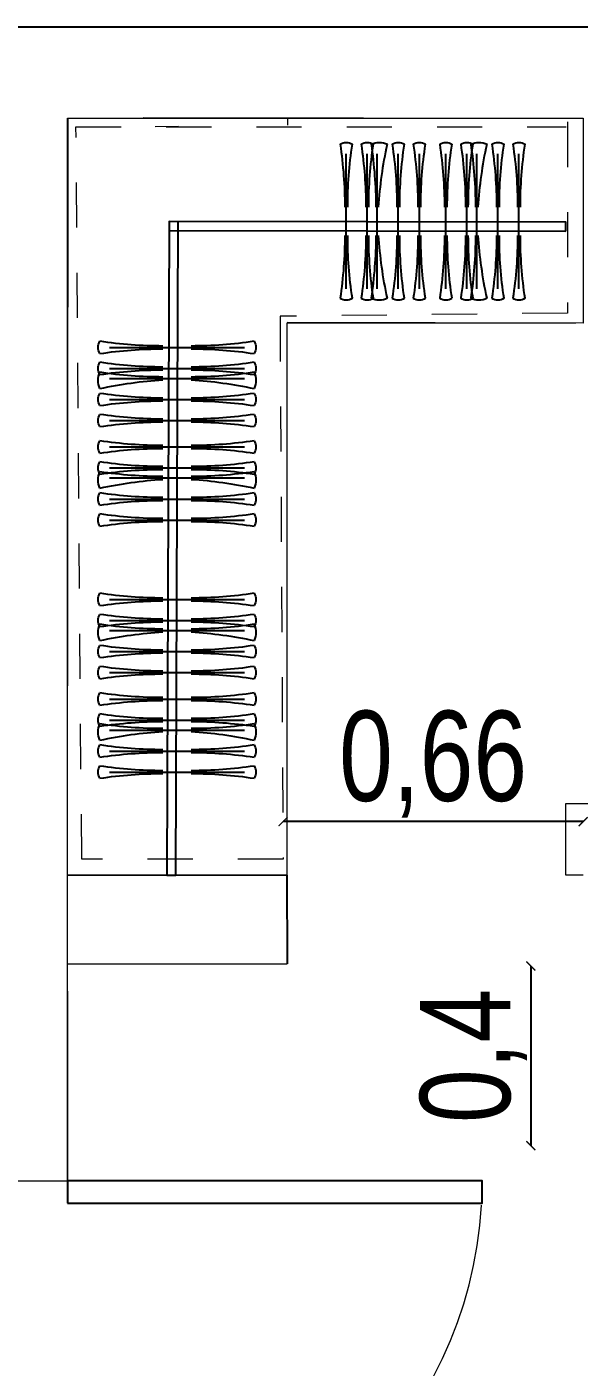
# Model space of a CAD drawing. Header units: inches. Extents: x -279 to 561, y -345 to 342.
# Drawn here: x -232.969 to -231.745, y -68.552 to -65.581 of the extents above; entities that cross this region are included whole.
import ezdxf

# ---------------------------------------------------------------- set-up
doc = ezdxf.new("R2010")
doc.units = ezdxf.units.IN
doc.header["$LTSCALE"] = 0.5
doc.header["$MEASUREMENT"] = 0
doc.linetypes.add('HIDDEN', pattern=[0.375, 0.25, -0.125])
for name, color, linetype in [('ac', 252, 'Continuous'), ('PDF2_0', 7, 'Continuous'), ('PDF2_A-DETL', 7, 'Continuous'), ('PDF2_A-DOOR', 7, 'Continuous'), ('PDF2_A-WALL', 7, 'Continuous'), ('WAL', 7, 'Continuous')]:
    doc.layers.add(name, color=color, linetype=linetype)
doc.layers.add('axes', color=7, linetype='Continuous', true_color=0x6d504a)
doc.layers.add('es.writing', color=144, linetype='Continuous', lineweight=9)
doc.styles.add('ROM', font='AGENCYR.TTF', dxfattribs={"width": 0.8})
doc.dimstyles.new('Copy(9) of ISO-25', dxfattribs={"dimtxt": 0.2, "dimasz": 0.02, "dimexe": 0.05, "dimexo": 0.05, "dimgap": 0.02, "dimtad": 1, "dimtxsty": 'ROM', "dimblk": 'ARCHTICK', "dimcen": 0.03, "dimse1": 1, "dimse2": 1, "dimclrd": 248, "dimclrt": 248, "dimadec": 0, "dimazin": 0, "dimtfac": 1, "dimtmove": 0, "dimatfit": 3, "dimldrblk": 'DOT', "dimfxl": 1, "dimarcsym": 0})

# ---------------------------------------------------------------- blocks, each defined once
blk = doc.blocks.new('_ArchTick')
at = {"color": 0, "linetype": 'ByBlock', "const_width": 0.15}
blk.add_lwpolyline([(-0.5, -0.5), (0.5, 0.5)], dxfattribs=at)
blk = doc.blocks.new('*D298')
at = {"layer": 'Defpoints', "color": 0, "transparency": 16777216}
for p in [(-231.6368, -67.663), (-231.8523, -68.0611), (-231.6386, -68.0611)]:
    blk.add_point(p, dxfattribs=at)
at = {"layer": 'WAL', "color": 248, "lineweight": -2, "transparency": 16777216}
blk.add_line((-231.8523, -67.663), (-231.8523, -68.0611), dxfattribs=at)
at = {"layer": 'WAL', "color": 248, "lineweight": -2, "transparency": 16777216, "xscale": 0.02, "yscale": 0.02, "zscale": 0.02}
for p, rotation in [((-231.8523, -67.663), 90), ((-231.8523, -68.0611), 270)]:
    blk.add_blockref('_ArchTick', p, dxfattribs=dict(at, rotation=rotation))
at = {"layer": 'WAL', "color": 248, "transparency": 16777216, "insert": (-231.9794, -67.8621), "char_height": 0.2, "attachment_point": 5, "rotation": 90, "style": 'ROM'}
blk.add_mtext('0,4', dxfattribs=at)
blk = doc.blocks.new('_DOT')
at = {"color": 0, "linetype": 'ByBlock'}
blk.add_line((-0.5, 0), (-1, 0), dxfattribs=at)
at = {"color": 0, "linetype": 'ByBlock', "const_width": 0.5}
blk.add_lwpolyline([(-0.25, 0, 1), (0.25, 0, 1)], format="xyb", close=True, dxfattribs=at)
blk = doc.blocks.new('cdscvf')
at = {"layer": 'ac', "color": 18, "linetype": 'Continuous', "true_color": 0x000000}
for p, q in [((40.3082, -3.4045), (40.3082, -3.1049)), ((40.3548, -3.4045), (40.3548, -3.1049)), ((40.3548, -3.4045), (40.3548, -3.1049)), ((40.3548, -3.4045), (40.3548, -3.1049)), ((40.4015, -3.4045), (40.4015, -3.1049)), ((40.4236, -3.4045), (40.4236, -3.1049)), ((40.4702, -3.4045), (40.4702, -3.1049)), ((40.4702, -3.4045), (40.4702, -3.1049)), ((40.4702, -3.4045), (40.4702, -3.1049))]:
    blk.add_line(p, q, dxfattribs=at)
for centre, radius, start, end in [((40.3082, -3.1049), 0.025, 57.0785, 122.9215), ((39.3826, -3.2225), 0.9225, 359.9511, 8.641), ((41.2338, -3.2225), 0.9225, 171.359, 180.0489), ((40.3548, -3.1049), 0.025, 57.0785, 122.9215), ((40.3548, -3.1049), 0.025, 57.0785, 122.9215), ((40.3548, -3.1049), 0.025, 57.0785, 122.9215), ((39.4292, -3.2225), 0.9225, 359.9511, 8.641), ((39.4292, -3.2225), 0.9225, 359.9511, 8.641), ((39.4292, -3.2225), 0.9225, 359.9511, 8.641), ((41.2804, -3.2225), 0.9225, 171.359, 180.0489), ((41.2804, -3.2225), 0.9225, 171.359, 180.0489), ((41.2804, -3.2225), 0.9225, 171.359, 180.0489), ((40.397, -3.1224), 0.0425, 64.8975, 115.1025), ((39.4652, -3.2818), 0.935, 3.5897, 12.2214), ((41.3271, -3.2225), 0.9225, 171.359, 180.0489), ((40.4236, -3.1049), 0.025, 57.0785, 122.9215), ((39.4979, -3.2225), 0.9225, 359.9511, 8.641), ((41.3492, -3.2225), 0.9225, 171.359, 180.0489), ((40.4702, -3.1049), 0.025, 57.0785, 122.9215), ((40.4702, -3.1049), 0.025, 57.0785, 122.9215), ((40.4702, -3.1049), 0.025, 57.0785, 122.9215), ((39.5445, -3.2225), 0.9225, 359.9511, 8.641), ((39.5445, -3.2225), 0.9225, 359.9511, 8.641), ((39.5445, -3.2225), 0.9225, 359.9511, 8.641), ((41.3958, -3.2225), 0.9225, 171.359, 180.0489), ((41.3958, -3.2225), 0.9225, 171.359, 180.0489), ((41.3958, -3.2225), 0.9225, 171.359, 180.0489), ((39.3826, -3.2869), 0.9225, 351.359, 0.0489), ((41.2338, -3.2869), 0.9225, 179.9511, 188.641), ((39.4292, -3.2869), 0.9225, 351.359, 0.0489), ((39.4292, -3.2869), 0.9225, 351.359, 0.0489), ((39.4292, -3.2869), 0.9225, 351.359, 0.0489), ((41.2804, -3.2869), 0.9225, 179.9511, 188.641), ((41.2804, -3.2869), 0.9225, 179.9511, 188.641), ((41.2804, -3.2869), 0.9225, 179.9511, 188.641), ((39.4652, -3.2275), 0.935, 347.7786, 356.4103), ((41.3271, -3.2869), 0.9225, 179.9511, 188.641), ((39.4979, -3.2869), 0.9225, 351.359, 0.0489), ((41.3492, -3.2869), 0.9225, 179.9511, 188.641), ((39.5445, -3.2869), 0.9225, 351.359, 0.0489), ((39.5445, -3.2869), 0.9225, 351.359, 0.0489), ((39.5445, -3.2869), 0.9225, 351.359, 0.0489), ((41.3958, -3.2869), 0.9225, 179.9511, 188.641), ((41.3958, -3.2869), 0.9225, 179.9511, 188.641), ((41.3958, -3.2869), 0.9225, 179.9511, 188.641), ((40.3082, -3.4045), 0.025, 237.0785, 302.9215), ((40.3548, -3.4045), 0.025, 237.0785, 302.9215), ((40.3548, -3.4045), 0.025, 237.0785, 302.9215), ((40.3548, -3.4045), 0.025, 237.0785, 302.9215), ((40.397, -3.387), 0.0425, 244.8975, 295.1025), ((40.4236, -3.4045), 0.025, 237.0785, 302.9215), ((40.4702, -3.4045), 0.025, 237.0785, 302.9215), ((40.4702, -3.4045), 0.025, 237.0785, 302.9215), ((40.4702, -3.4045), 0.025, 237.0785, 302.9215)]:
    blk.add_arc(centre, radius, start, end, dxfattribs=at)
blk = doc.blocks.new('*D303')
at = {"layer": 'Defpoints', "color": 0, "transparency": 16777216}
for p in [(-232.4012, -67.3428), (-231.7364, -67.4006), (-232.4012, -67.4264)]:
    blk.add_point(p, dxfattribs=at)
at = {"layer": 'WAL', "color": 248, "lineweight": -2, "transparency": 16777216}
blk.add_line((-231.7364, -67.3428), (-232.4012, -67.3428), dxfattribs=at)
at = {"layer": 'WAL', "color": 248, "lineweight": -2, "transparency": 16777216, "xscale": 0.02, "yscale": 0.02, "zscale": 0.02, "rotation": 180}
blk.add_blockref('_ArchTick', (-232.4012, -67.3428), dxfattribs=at)
at = {"layer": 'WAL', "color": 248, "lineweight": -2, "transparency": 16777216, "xscale": 0.02, "yscale": 0.02, "zscale": 0.02}
blk.add_blockref('_ArchTick', (-231.7364, -67.3428), dxfattribs=at)
at = {"layer": 'WAL', "color": 248, "transparency": 16777216, "insert": (-232.0688, -67.2157), "char_height": 0.2, "attachment_point": 5, "style": 'ROM'}
blk.add_mtext('0,66', dxfattribs=at)

msp = doc.modelspace()

# ---------------------------------------------------------------- linework, layer by layer
for p, q in [((-238.5355, -65.5813), (-227.6044, -65.5813)), ((-232.3929, -67.4615), (-232.3922, -67.6583))]:
    msp.add_line(p, q)
at = {"color": 250, "linetype": 'Continuous', "ltscale": 0.3}
msp.add_lwpolyline([(-232.6537, -66.0125), (-232.6585, -67.4615), (-232.6385, -67.4615), (-232.6337, -66.0126)], dxfattribs=at)
msp.add_lwpolyline([(-231.7746, -66.0344), (-231.7746, -66.0144), (-232.6537, -66.0125), (-232.6537, -66.0325)], close=True, dxfattribs=at)
at = {"layer": 'es.writing', "color": 18, "lineweight": 5, "ltscale": 0.08, "true_color": 0x000000}
for points in [[(-232.3929, -66.2372), (-232.3929, -67.4615), (-232.8787, -67.4615), (-232.8773, -65.7836), (-232.3915, -65.7836), (-232.3916, -65.799)], [(-232.7094, -65.7836), (-232.7094, -65.7822), (-231.7364, -65.7836), (-231.7364, -66.2379), (-232.3922, -66.237)]]:
    msp.add_lwpolyline(points, dxfattribs=at)
at = {"layer": 'es.writing', "color": 18, "linetype": 'HIDDEN', "lineweight": 5, "ltscale": 0.08, "true_color": 0x000000}
for points in [[(-232.6845, -65.8022), (-232.633, -65.8016)], [(-231.7714, -65.7922), (-231.7714, -66.216), (-232.4079, -66.2228)], [(-232.4079, -66.2228), (-232.4012, -67.4264), (-232.8473, -67.4264), (-232.8601, -65.803), (-231.7742, -65.803)]]:
    msp.add_lwpolyline(points, dxfattribs=at)
at = {"layer": 'PDF2_0', "lineweight": 9}
msp.add_lwpolyline([(-232.8787, -67.7184), (-232.8787, -68.1447)], dxfattribs=at)
at = {"layer": 'PDF2_A-DETL', "lineweight": 9}
for points in [[(-232.3922, -67.4615), (-232.3922, -66.2372), (-231.7528, -66.2372)], [(-232.8787, -67.4615), (-232.3922, -67.4615)], [(-231.7364, -67.4615), (-231.7746, -67.4615)], [(-232.8787, -67.6583), (-232.3922, -67.6583)]]:
    msp.add_lwpolyline(points, dxfattribs=at)
at = {"layer": 'PDF2_A-DOOR', "lineweight": 25}
msp.add_lwpolyline([(-232.8787, -68.1884), (-231.9604, -68.1884), (-231.9604, -68.1392), (-232.8787, -68.1392)], close=True, dxfattribs=at)
at = {"layer": 'PDF2_A-DOOR', "lineweight": 18}
msp.add_arc((-232.8759, -68.142), 0.9155, 270, 356.8085, dxfattribs=at)
at = {"layer": 'PDF2_A-WALL', "lineweight": 9}
for p, q in [((-232.8787, -68.1392), (-232.8787, -65.7836)), ((-232.8787, -65.7836), (-231.7364, -65.7836)), ((-231.7746, -67.4615), (-231.7746, -67.303)), ((-231.7746, -67.303), (-231.5724, -67.303)), ((-233.0809, -68.1392), (-232.8787, -68.1392))]:
    msp.add_line(p, q, dxfattribs=at)

# ---------------------------------------------------------------- block references
at = {"layer": 'axes', "xscale": -1}
for p in [(-191.7911, -62.7576, 0), (-191.5704, -62.7576, 0)]:
    msp.add_blockref('cdscvf', p, dxfattribs=at)
at = {"layer": 'axes', "xscale": -1, "rotation": 270}
for p in [(-229.3815, -106.7621, 0), (-229.3815, -106.9827, 0), (-229.3815, -107.3207, 0), (-229.3815, -107.5414, 0)]:
    msp.add_blockref('cdscvf', p, dxfattribs=at)

# ---------------------------------------------------------------- dimensions: what is measured, and where the dimension line sits
at = {"layer": 'WAL'}
dim = msp.add_linear_dim(base=(-232.4012, -67.3428), p1=(-231.7364, -67.4006), p2=(-232.4012, -67.4264), dimstyle='Copy(9) of ISO-25', dxfattribs=at)
dim.commit()
dim.dimension.update_dxf_attribs({"geometry": '*D303', "text_midpoint": (-232.0688, -67.2157)})
dim = msp.add_linear_dim(base=(-231.8523, -68.0611), p1=(-231.6368, -67.663), p2=(-231.6386, -68.0611), angle=90, dimstyle='Copy(9) of ISO-25', dxfattribs=at)
dim.commit()
dim.dimension.update_dxf_attribs({"geometry": '*D298', "text_midpoint": (-231.9794, -67.8621)})

doc.saveas('drawing.dxf')
